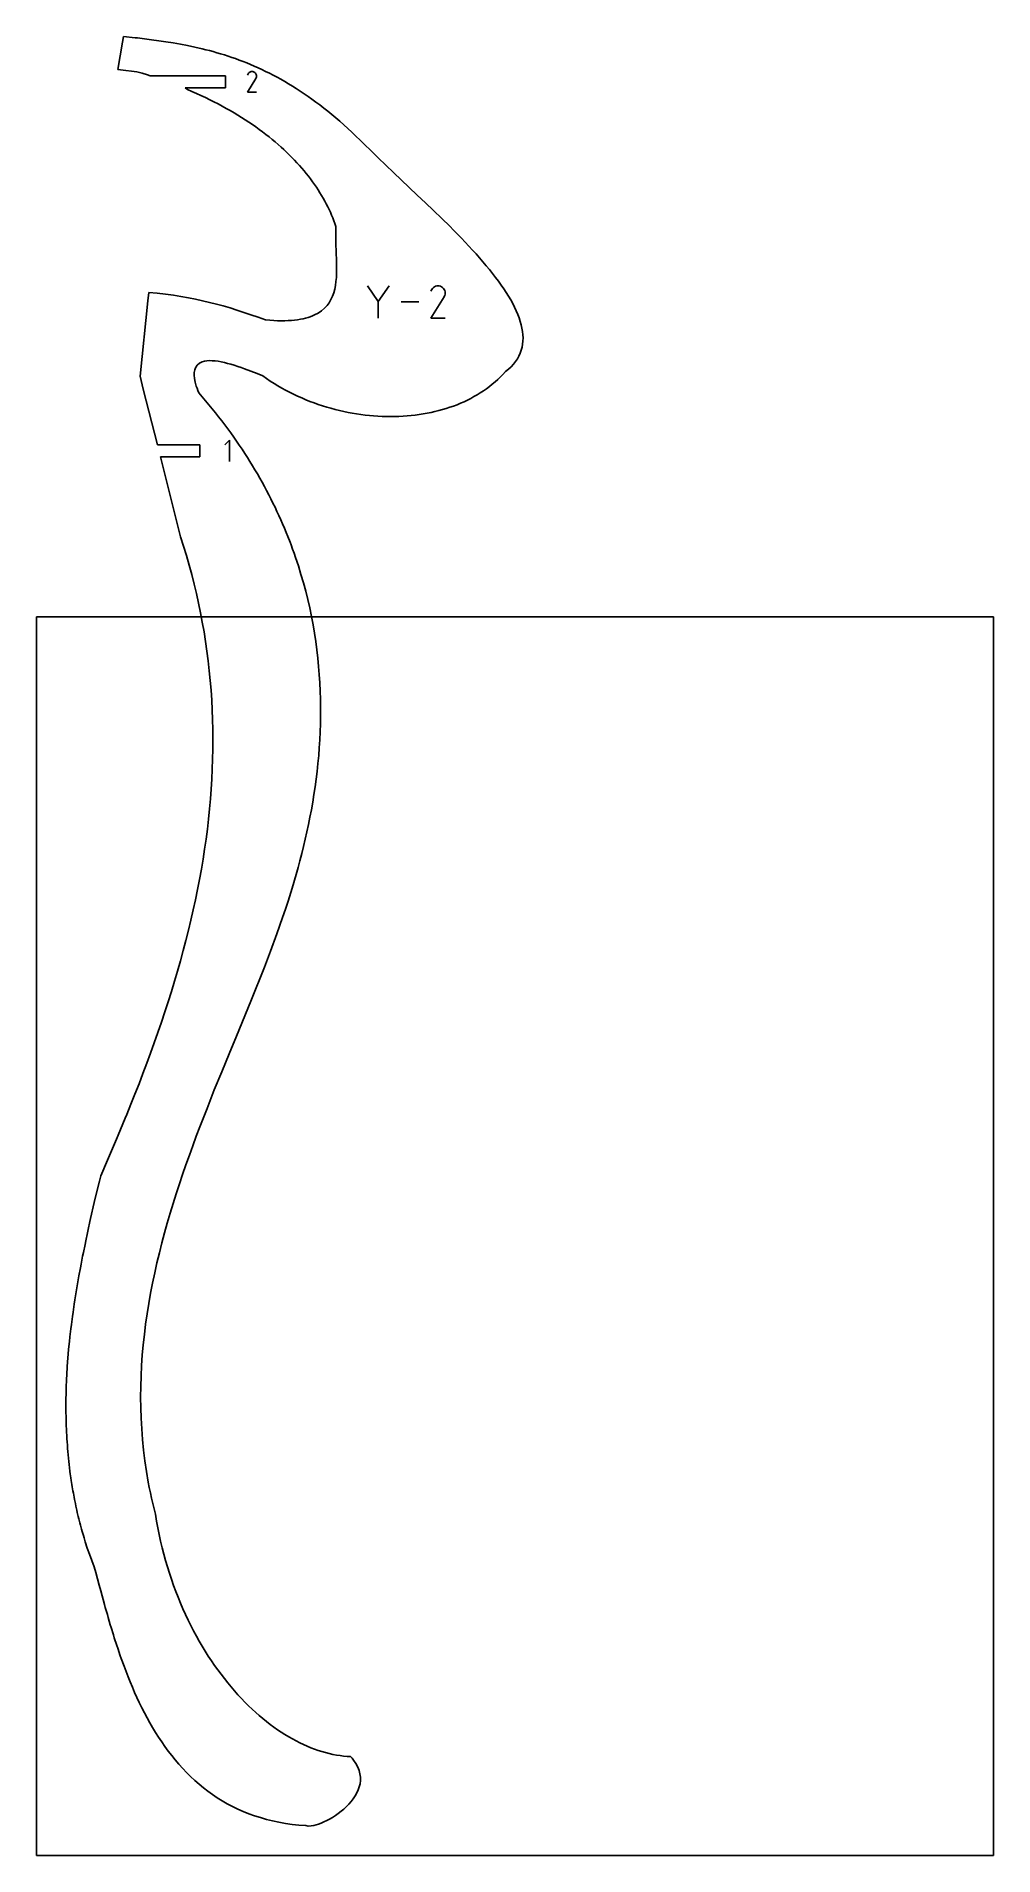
# Model space of a CAD drawing. Extents: x 0 to 216, y 0 to 410.
import ezdxf

# ---------------------------------------------------------------- set-up
doc = ezdxf.new("R2010")
doc.units = 0

msp = doc.modelspace()

# ---------------------------------------------------------------- linework, layer by layer
at = {"layer": 'annotation', "color": 1}
for p, q in [((47.969515, 402.10011), (47.840289, 401.972614)), ((48.11633, 402.201349), (47.969515, 402.10011)), ((48.276801, 402.27531), (48.11633, 402.201349)), ((48.446999, 402.320972), (48.276801, 402.27531)), ((48.622994, 402.337313), (48.446999, 402.320972)), ((48.800856, 402.323312), (48.622994, 402.337313)), ((48.976654, 402.277949), (48.800856, 402.323312)), ((49.146458, 402.200203), (48.976654, 402.277949)), ((49.29833, 402.09236), (49.146458, 402.200203)), ((49.146458, 402.200203), (49.146458, 402.200203)), ((49.425311, 401.962948), (49.29833, 402.09236)), ((47.593936, 397.683031), (49.504014, 400.758012)), ((47.73258, 401.819881), (47.596854, 401.559521)), ((47.840289, 401.972614), (47.73258, 401.819881)), ((49.526273, 401.815935), (49.425311, 401.962948)), ((49.504014, 400.758012), (49.506298, 400.760838)), ((49.504014, 400.758012), (49.504014, 400.758012)), ((49.506298, 400.760838), (49.508487, 400.763687)), ((49.508487, 400.763687), (49.510598, 400.766585)), ((49.510598, 400.766585), (49.512643, 400.769555)), ((49.512643, 400.769555), (49.514639, 400.77262)), ((49.514639, 400.77262), (49.516598, 400.775806)), ((49.516598, 400.775806), (49.518535, 400.779136)), ((49.518535, 400.779136), (49.520465, 400.782635)), ((49.520465, 400.782635), (49.522403, 400.786325)), ((49.522403, 400.786325), (49.60127, 400.955658)), ((49.522403, 400.786325), (49.522403, 400.786325)), ((49.600086, 401.655286), (49.526273, 401.815935)), ((49.645621, 401.484967), (49.600086, 401.655286)), ((49.60127, 400.955658), (49.647342, 401.131187)), ((49.66175, 401.308946), (49.645621, 401.484967)), ((49.647342, 401.131187), (49.66175, 401.308946)), ((49.661047, 397.683031), (47.593936, 397.683031)), ((77.117646, 350.503487), (74.694113, 354.008247)), ((79.540724, 354.008247), (77.117646, 350.503487)), ((89.179818, 353.200116), (88.967947, 352.793687)), ((89.347955, 353.438536), (89.179818, 353.200116)), ((89.549682, 353.637562), (89.347955, 353.438536)), ((89.778863, 353.795599), (89.549682, 353.637562)), ((90.029363, 353.911054), (89.778863, 353.795599)), ((90.295048, 353.982333), (90.029363, 353.911054)), ((90.569781, 354.007842), (90.295048, 353.982333)), ((90.847428, 353.985987), (90.569781, 354.007842)), ((91.121854, 353.915175), (90.847428, 353.985987)), ((91.386924, 353.793811), (91.121854, 353.915175)), ((91.624, 353.625464), (91.386924, 353.793811)), ((91.386924, 353.793811), (91.386924, 353.793811)), ((91.822222, 353.423448), (91.624, 353.625464)), ((91.979826, 353.193956), (91.822222, 353.423448)), ((92.09505, 352.943178), (91.979826, 353.193956)), ((92.166132, 352.677306), (92.09505, 352.943178)), ((77.117646, 350.785526), (77.117646, 346.742203)), ((86.23893, 350.375225), (82.266231, 350.375225)), ((88.963391, 346.742372), (91.945079, 351.542508)), ((91.945079, 351.542508), (91.948644, 351.546919)), ((91.945079, 351.542508), (91.945079, 351.542508)), ((91.948644, 351.546919), (91.952062, 351.551367)), ((91.952062, 351.551367), (91.955356, 351.55589)), ((91.955356, 351.55589), (91.95855, 351.560526)), ((91.95855, 351.560526), (91.961664, 351.565312)), ((91.961664, 351.565312), (91.964722, 351.570285)), ((91.964722, 351.570285), (91.967747, 351.575483)), ((91.967747, 351.575483), (91.97076, 351.580944)), ((91.97076, 351.580944), (91.973784, 351.586705)), ((91.973784, 351.586705), (92.096898, 351.851039)), ((91.973784, 351.586705), (91.973784, 351.586705)), ((92.096898, 351.851039), (92.168818, 352.125045)), ((92.191309, 352.402531), (92.166132, 352.677306)), ((92.168818, 352.125045), (92.191309, 352.402531)), ((92.190212, 346.742372), (88.963391, 346.742372)), ((43.547894, 319.198788), (42.480792, 318.131386)), ((43.547894, 314.398788), (43.547894, 319.198788))]:
    msp.add_line(p, q, dxfattribs=at)
at = {"layer": 'boundary', "color": 5}
for p, q in [((19.633, 410.270918), (19.408089, 408.979063)), ((22.287387, 409.971896), (19.633, 410.270918)), ((19.408089, 408.979063), (18.336005, 402.775546)), ((22.79707, 409.914455), (22.287387, 409.971896)), ((24.391417, 409.723842), (22.79707, 409.914455)), ((25.993465, 409.520504), (24.391417, 409.723842)), ((27.603068, 409.301405), (25.993465, 409.520504)), ((29.220015, 409.063247), (27.603068, 409.301405)), ((30.843948, 408.802962), (29.220015, 409.063247)), ((32.474721, 408.517402), (30.843948, 408.802962)), ((34.112234, 408.203101), (32.474721, 408.517402)), ((35.75635, 407.857222), (34.112234, 408.203101)), ((37.407031, 407.476535), (35.75635, 407.857222)), ((38.234812, 407.272097), (37.407031, 407.476535)), ((39.064241, 407.057719), (38.234812, 407.272097)), ((39.895212, 406.833055), (39.064241, 407.057719)), ((40.727911, 406.597678), (39.895212, 406.833055)), ((41.562148, 406.35144), (40.727911, 406.597678)), ((42.398083, 406.093494), (41.562148, 406.35144)), ((18.336005, 402.775546), (18.9966, 402.704176)), ((18.9966, 402.704176), (22.680223, 402.306321)), ((22.680223, 402.306321), (23.895883, 401.942586)), ((43.235684, 405.823796), (42.398083, 406.093494)), ((44.074955, 405.541836), (43.235684, 405.823796)), ((44.915906, 405.247232), (44.074955, 405.541836)), ((45.758586, 404.939547), (44.915906, 405.247232)), ((46.602982, 404.618629), (45.758586, 404.939547)), ((47.449097, 404.283772), (46.602982, 404.618629)), ((48.297119, 403.934782), (47.449097, 404.283772)), ((49.146925, 403.5712), (48.297119, 403.934782)), ((49.998605, 403.192617), (49.146925, 403.5712)), ((50.852172, 402.798862), (49.998605, 403.192617)), ((51.707769, 402.389291), (50.852172, 402.798862)), ((52.565308, 401.963688), (51.707769, 402.389291)), ((23.895883, 401.942586), (25.093788, 401.570129)), ((25.093788, 401.570129), (25.672568, 401.383247)), ((25.672568, 401.383247), (42.683128, 401.383248)), ((42.683129, 398.637247), (33.585439, 398.637248)), ((33.585439, 398.637248), (34.047672, 398.292093)), ((34.047672, 398.292093), (35.089567, 397.847234)), ((42.683128, 401.383248), (42.683129, 398.637247)), ((53.424957, 401.521474), (52.565308, 401.963688)), ((54.286734, 401.062634), (53.424957, 401.521474)), ((55.150684, 400.586499), (54.286734, 401.062634)), ((56.01686, 400.092851), (55.150684, 400.586499)), ((56.885307, 399.581087), (56.01686, 400.092851)), ((57.756226, 399.051101), (56.885307, 399.581087)), ((58.62957, 398.502419), (57.756226, 399.051101)), ((59.505451, 397.934649), (58.62957, 398.502419)), ((35.089567, 397.847234), (36.114553, 397.395213)), ((36.114553, 397.395213), (37.122664, 396.935936)), ((37.122664, 396.935936), (38.114013, 396.469623)), ((38.114013, 396.469623), (39.088695, 395.996515)), ((39.088695, 395.996515), (40.046757, 395.516659)), ((40.046757, 395.516659), (40.988275, 395.030389)), ((40.988275, 395.030389), (41.913296, 394.537619)), ((41.913296, 394.537619), (42.821918, 394.038548)), ((42.821918, 394.038548), (43.714289, 393.533399)), ((60.383962, 397.347548), (59.505451, 397.934649)), ((61.265218, 396.74068), (60.383962, 397.347548)), ((62.149216, 396.113514), (61.265218, 396.74068)), ((63.036181, 395.465924), (62.149216, 396.113514)), ((63.926167, 394.797433), (63.036181, 395.465924)), ((64.819233, 394.107816), (63.926167, 394.797433)), ((65.715567, 393.396472), (64.819233, 394.107816)), ((43.714289, 393.533399), (44.590254, 393.022311)), ((44.590254, 393.022311), (45.449962, 392.505337)), ((45.449962, 392.505337), (46.293598, 391.982882)), ((46.293598, 391.982882), (47.121061, 391.454717)), ((47.121061, 391.454717), (47.932496, 390.921156)), ((47.932496, 390.921156), (48.727963, 390.382498)), ((48.727963, 390.382498), (49.50749, 389.838465)), ((49.50749, 389.838465), (50.271132, 389.289782)), ((66.615151, 392.6634), (65.715567, 393.396472)), ((67.518221, 391.907849), (66.615151, 392.6634)), ((68.424806, 391.129793), (67.518221, 391.907849)), ((69.334894, 390.328919), (68.424806, 391.129793)), ((70.245681, 389.503659), (69.334894, 390.328919)), ((50.271132, 389.289782), (51.018992, 388.736198)), ((51.018992, 388.736198), (51.75103, 388.177892)), ((51.75103, 388.177892), (52.46728, 387.615219)), ((52.46728, 387.615219), (53.167852, 387.047998)), ((53.167852, 387.047998), (53.852834, 386.476651)), ((53.852834, 386.476651), (54.522232, 385.901148)), ((54.522232, 385.901148), (55.1761, 385.321798)), ((71.160361, 388.654959), (70.245681, 389.503659)), ((72.079155, 387.78208), (71.160361, 388.654959)), ((73.00224, 386.885074), (72.079155, 387.78208)), ((73.932423, 385.960935), (73.00224, 386.885074)), ((75.472448, 384.432191), (73.932423, 385.960935)), ((55.1761, 385.321798), (55.814408, 384.738762)), ((55.814408, 384.738762), (56.437324, 384.151734)), ((56.437324, 384.151734), (57.044754, 383.561532)), ((57.044754, 383.561532), (57.636899, 382.967718)), ((57.636899, 382.967718), (58.213628, 382.370842)), ((58.213628, 382.370842), (58.775153, 381.770671)), ((58.775153, 381.770671), (59.32136, 381.167711)), ((77.09906, 382.849789), (75.472448, 384.432191)), ((80.517399, 379.588773), (77.09906, 382.849789)), ((59.32136, 381.167711), (59.852357, 380.561851)), ((59.852357, 380.561851), (60.368219, 379.953356)), ((60.368219, 379.953356), (60.86893, 379.342346)), ((60.86893, 379.342346), (61.35449, 378.728852)), ((61.35449, 378.728852), (61.824976, 378.113249)), ((61.824976, 378.113249), (62.280491, 377.495323)), ((62.280491, 377.495323), (62.720925, 376.875627)), ((84.088597, 376.221482), (80.517399, 379.588773)), ((62.720925, 376.875627), (63.146496, 376.253968)), ((63.146496, 376.253968), (63.556992, 375.630638)), ((63.556992, 375.630638), (63.952676, 375.005553)), ((63.952676, 375.005553), (64.333459, 374.379197)), ((64.333459, 374.379197), (64.699457, 373.751402)), ((64.699457, 373.751402), (65.050482, 373.122826)), ((85.919326, 374.493888), (84.088597, 376.221482)), ((87.76001, 372.746857), (85.919326, 374.493888)), ((65.050482, 373.122826), (65.386815, 372.492932)), ((65.386815, 372.492932), (65.708428, 371.861937)), ((65.708428, 371.861937), (66.015256, 371.230602)), ((66.015256, 371.230602), (66.307392, 370.598372)), ((66.307392, 370.598372), (66.584843, 369.965633)), ((66.584843, 369.965633), (66.847554, 369.332712)), ((66.847554, 369.332712), (67.095731, 368.699439)), ((89.599369, 370.984357), (87.76001, 372.746857)), ((91.426045, 369.210144), (89.599369, 370.984357)), ((67.095731, 368.699439), (67.329222, 368.066228)), ((67.329222, 368.066228), (67.548158, 367.432738)), ((67.512813, 366.491048), (67.503391, 365.534497)), ((67.503391, 365.534497), (67.514583, 364.566196)), ((67.548158, 367.432738), (67.512813, 366.491048)), ((93.216361, 367.440284), (91.426045, 369.210144)), ((94.105036, 366.54766), (93.216361, 367.440284)), ((94.98345, 365.654365), (94.105036, 366.54766)), ((95.850251, 364.760931), (94.98345, 365.654365)), ((67.514583, 364.566196), (67.541157, 363.589902)), ((67.541157, 363.589902), (67.61884, 361.62577)), ((67.61884, 361.62577), (67.69317, 359.669243)), ((96.703881, 363.867829), (95.850251, 364.760931)), ((97.542967, 362.975617), (96.703881, 363.867829)), ((98.366079, 362.08451), (97.542967, 362.975617)), ((99.171888, 361.195115), (98.366079, 362.08451)), ((99.959034, 360.307786), (99.171888, 361.195115)), ((67.69317, 359.669243), (67.715295, 358.701874)), ((67.720103, 357.746375), (67.701777, 356.805931)), ((67.715295, 358.701874), (67.720103, 357.746375)), ((100.725911, 359.423165), (99.959034, 360.307786)), ((101.471267, 358.541733), (100.725911, 359.423165)), ((102.193664, 357.663726), (101.471267, 358.541733)), ((102.8918, 356.78982), (102.193664, 357.663726)), ((67.284381, 353.260791), (67.065175, 352.444824)), ((67.451908, 354.107937), (67.284381, 353.260791)), ((67.573417, 354.983484), (67.451908, 354.107937)), ((67.654808, 355.883983), (67.573417, 354.983484)), ((67.701777, 356.805931), (67.654808, 355.883983)), ((103.564258, 355.920246), (102.8918, 356.78982)), ((104.209619, 355.055629), (103.564258, 355.920246)), ((104.826597, 354.196308), (104.209619, 355.055629)), ((105.413835, 353.342694), (104.826597, 354.196308)), ((105.969947, 352.49537), (105.413835, 353.342694)), ((25.150578, 350.661374), (23.389028, 333.623136)), ((25.345697, 352.521214), (25.150578, 350.661374)), ((27.268032, 352.329117), (25.345697, 352.521214)), ((29.113339, 352.113154), (27.268032, 352.329117)), ((30.890194, 351.873263), (29.113339, 352.113154)), ((32.607278, 351.608551), (30.890194, 351.873263)), ((34.273159, 351.318826), (32.607278, 351.608551)), ((35.896484, 351.00327), (34.273159, 351.318826)), ((37.485849, 350.661529), (35.896484, 351.00327)), ((39.049873, 350.293093), (37.485849, 350.661529)), ((40.597034, 349.89738), (39.049873, 350.293093)), ((42.136001, 349.474022), (40.597034, 349.89738)), ((43.675427, 349.022527), (42.136001, 349.474022)), ((45.223798, 348.541876), (43.675427, 349.022527)), ((64.98633, 348.950889), (64.332462, 348.391998)), ((65.552931, 349.560799), (64.98633, 348.950889)), ((66.038097, 350.21854), (65.552931, 349.560799)), ((66.447948, 350.92041), (66.038097, 350.21854)), ((66.788267, 351.663692), (66.447948, 350.92041)), ((67.065175, 352.444824), (66.788267, 351.663692)), ((106.493666, 351.654937), (105.969947, 352.49537)), ((106.983658, 350.821435), (106.493666, 351.654937)), ((107.438448, 349.995505), (106.983658, 350.821435)), ((107.856894, 349.17784), (107.438448, 349.995505)), ((108.237601, 348.368496), (107.856894, 349.17784)), ((46.789776, 348.032299), (45.223798, 348.541876)), ((48.381817, 347.492919), (46.789776, 348.032299)), ((50.00855, 346.923354), (48.381817, 347.492919)), ((51.678497, 346.323183), (50.00855, 346.923354)), ((52.623708, 346.247052), (51.678497, 346.323183)), ((53.531834, 346.192368), (52.623708, 346.247052)), ((54.403573, 346.158656), (53.531834, 346.192368)), ((55.239495, 346.145627), (54.403573, 346.158656)), ((56.040262, 346.152599), (55.239495, 346.145627)), ((56.806731, 346.179374), (56.040262, 346.152599)), ((57.539551, 346.225342), (56.806731, 346.179374)), ((58.239391, 346.29028), (57.539551, 346.225342)), ((58.906948, 346.37365), (58.239391, 346.29028)), ((59.542975, 346.475028), (58.906948, 346.37365)), ((60.148245, 346.594235), (59.542975, 346.475028)), ((60.723497, 346.730424), (60.148245, 346.594235)), ((61.269371, 346.883704), (60.723497, 346.730424)), ((61.786684, 347.053146), (61.269371, 346.883704)), ((62.271872, 347.237129), (61.786684, 347.053146)), ((62.738637, 347.439788), (62.271872, 347.237129)), ((63.585187, 347.887119), (62.738637, 347.439788)), ((64.332462, 348.391998), (63.585187, 347.887119)), ((108.577224, 347.573147), (108.237601, 348.368496)), ((108.878743, 346.782174), (108.577224, 347.573147)), ((109.13853, 346.001011), (108.878743, 346.782174)), ((109.355146, 345.230091), (109.13853, 346.001011)), ((109.527457, 344.470102), (109.355146, 345.230091)), ((109.653874, 343.721277), (109.527457, 344.470102)), ((109.550582, 340.161047), (109.674069, 340.847101)), ((109.733176, 342.98405), (109.653874, 343.721277)), ((109.674069, 340.847101), (109.744682, 341.546557)), ((109.763952, 342.258991), (109.733176, 342.98405)), ((109.744682, 341.546557), (109.763952, 342.258991)), ((36.256708, 336.132861), (36.776197, 336.580045)), ((36.776197, 336.580045), (37.421661, 336.88984)), ((37.421661, 336.88984), (37.914782, 337.02598)), ((37.914782, 337.02598), (38.45326, 337.109812)), ((38.45326, 337.109812), (39.032712, 337.145044)), ((39.032712, 337.145044), (39.64916, 337.135004)), ((39.64916, 337.135004), (40.298293, 337.083364)), ((40.298293, 337.083364), (40.975985, 336.993583)), ((40.975985, 336.993583), (41.678173, 336.869021)), ((41.678173, 336.869021), (42.400463, 336.71373)), ((42.400463, 336.71373), (43.138822, 336.530572)), ((43.138822, 336.530572), (43.889062, 336.323526)), ((107.614136, 336.351535), (108.087164, 336.947646)), ((108.087164, 336.947646), (108.497916, 337.559943)), ((108.497916, 337.559943), (108.847985, 338.187812)), ((108.847985, 338.187812), (109.139056, 338.830973)), ((109.139056, 338.830973), (109.372793, 339.48877)), ((109.372793, 339.48877), (109.550582, 340.161047)), ((23.389028, 333.623136), (24.117297, 330.725167)), ((35.602164, 333.849698), (35.617244, 334.489274)), ((35.670204, 333.128193), (35.602164, 333.849698)), ((35.617244, 334.489274), (35.710624, 335.050449)), ((35.826264, 332.321489), (35.670204, 333.128193)), ((35.710624, 335.050449), (35.877778, 335.536624)), ((36.075283, 331.42597), (35.826264, 332.321489)), ((35.877778, 335.536624), (36.256708, 336.132861)), ((43.889062, 336.323526), (44.646824, 336.096064)), ((44.646824, 336.096064), (45.408012, 335.851462)), ((45.408012, 335.851462), (46.168319, 335.593284)), ((46.168319, 335.593284), (46.923372, 335.325301)), ((46.923372, 335.325301), (48.400947, 334.773306)), ((48.400947, 334.773306), (49.806089, 334.223561)), ((49.806089, 334.223561), (51.103871, 333.703811)), ((51.103871, 333.703811), (51.924791, 333.118762)), ((51.924791, 333.118762), (52.759094, 332.553318)), ((52.759094, 332.553318), (53.605995, 332.007349)), ((102.812049, 331.816354), (103.443075, 332.347489)), ((103.443075, 332.347489), (104.05783, 332.897008)), ((104.05783, 332.897008), (104.655954, 333.465697)), ((104.655954, 333.465697), (105.237223, 334.053027)), ((105.237223, 334.053027), (105.801424, 334.659215)), ((105.801424, 334.659215), (106.474261, 335.208921)), ((106.474261, 335.208921), (107.07708, 335.77183)), ((107.07708, 335.77183), (107.614136, 336.351535)), ((24.117297, 330.725167), (27.280858, 318.171788)), ((36.236332, 330.943848), (36.075283, 331.42597)), ((36.422497, 330.438251), (36.236332, 330.943848)), ((36.634638, 329.908902), (36.422497, 330.438251)), ((37.411699, 329.011917), (36.634638, 329.908902)), ((38.17614, 328.112773), (37.411699, 329.011917)), ((53.605995, 332.007349), (54.465097, 331.480798)), ((54.465097, 331.480798), (55.335598, 330.97374)), ((55.335598, 330.97374), (56.217051, 330.485993)), ((56.217051, 330.485993), (57.108723, 330.017744)), ((57.108723, 330.017744), (58.009834, 329.568949)), ((58.009834, 329.568949), (58.920034, 329.139279)), ((58.920034, 329.139279), (59.838617, 328.729121)), ((59.838617, 328.729121), (60.764862, 328.338224)), ((60.764862, 328.338224), (61.698126, 327.966526)), ((96.447976, 327.880154), (97.21214, 328.242891)), ((97.21214, 328.242891), (97.962878, 328.624109)), ((97.962878, 328.624109), (98.699711, 329.024056)), ((98.699711, 329.024056), (99.422363, 329.442782)), ((99.422363, 329.442782), (100.130611, 329.879985)), ((100.130611, 329.879985), (100.823946, 330.336016)), ((100.823946, 330.336016), (101.502131, 330.810836)), ((101.502131, 330.810836), (102.16497, 331.30423)), ((102.16497, 331.30423), (102.812049, 331.816354)), ((38.928055, 327.211145), (38.17614, 328.112773)), ((39.667485, 326.307159), (38.928055, 327.211145)), ((40.394335, 325.401069), (39.667485, 326.307159)), ((41.108925, 324.492826), (40.394335, 325.401069)), ((41.81117, 323.582424), (41.108925, 324.492826)), ((61.698126, 327.966526), (62.637884, 327.61404)), ((62.637884, 327.61404), (63.583452, 327.280947)), ((63.583452, 327.280947), (64.534158, 326.966982)), ((64.534158, 326.966982), (65.489472, 326.672133)), ((65.489472, 326.672133), (66.445346, 326.396483)), ((66.445346, 326.396483), (67.402646, 326.140111)), ((67.402646, 326.140111), (68.362665, 325.902835)), ((68.362665, 325.902835), (69.32496, 325.684489)), ((69.32496, 325.684489), (70.288822, 325.485133)), ((70.288822, 325.485133), (71.253748, 325.304782)), ((71.253748, 325.304782), (72.219086, 325.143319)), ((72.219086, 325.143319), (73.184219, 325.000906)), ((73.184219, 325.000906), (74.148661, 324.877274)), ((74.148661, 324.877274), (75.111628, 324.772576)), ((75.111628, 324.772576), (76.072756, 324.686653)), ((76.072756, 324.686653), (77.031442, 324.619726)), ((77.031442, 324.619726), (77.987028, 324.571535)), ((77.987028, 324.571535), (78.93905, 324.542196)), ((78.93905, 324.542196), (79.886928, 324.531524)), ((79.886928, 324.531524), (80.830111, 324.539626)), ((80.830111, 324.539626), (81.768032, 324.566554)), ((81.768032, 324.566554), (82.700351, 324.612141)), ((82.700351, 324.612141), (83.626288, 324.676481)), ((83.626288, 324.676481), (84.545591, 324.759605)), ((84.545591, 324.759605), (85.457597, 324.861197)), ((85.457597, 324.861197), (86.361882, 324.981563)), ((86.361882, 324.981563), (87.257984, 325.120675)), ((87.257984, 325.120675), (88.145494, 325.278313)), ((88.145494, 325.278313), (89.023806, 325.454771)), ((89.023806, 325.454771), (89.892569, 325.649704)), ((89.892569, 325.649704), (90.751358, 325.863284)), ((90.751358, 325.863284), (91.599697, 326.095554)), ((91.599697, 326.095554), (92.437209, 326.346485)), ((92.437209, 326.346485), (93.263373, 326.615831)), ((93.263373, 326.615831), (94.078005, 326.904053)), ((94.078005, 326.904053), (94.880506, 327.210884)), ((94.880506, 327.210884), (95.670652, 327.536303)), ((95.670652, 327.536303), (96.447976, 327.880154)), ((42.501116, 322.669899), (41.81117, 323.582424)), ((43.178918, 321.755403), (42.501116, 322.669899)), ((43.844509, 320.839196), (43.178918, 321.755403)), ((44.498019, 319.920929), (43.844509, 320.839196)), ((27.280858, 318.171788), (36.887795, 318.171788)), ((36.887795, 318.171788), (36.887795, 315.425788)), ((45.139477, 319.001084), (44.498019, 319.920929)), ((45.769013, 318.079278), (45.139477, 319.001084)), ((46.386726, 317.155955), (45.769013, 318.079278)), ((46.992542, 316.230809), (46.386726, 317.155955)), ((47.586555, 315.304157), (46.992542, 316.230809)), ((36.887795, 315.425788), (28.020975, 315.425788)), ((28.020975, 315.425788), (32.508027, 297.429773)), ((48.168891, 314.376287), (47.586555, 315.304157)), ((48.739548, 313.446761), (48.168891, 314.376287)), ((49.298735, 312.515855), (48.739548, 313.446761)), ((49.846304, 311.583608), (49.298735, 312.515855)), ((50.382396, 310.649989), (49.846304, 311.583608)), ((50.907215, 309.715268), (50.382396, 310.649989)), ((51.420585, 308.77961), (50.907215, 309.715268)), ((51.92275, 307.842562), (51.420585, 308.77961)), ((52.413723, 306.904569), (51.92275, 307.842562)), ((52.893594, 305.965643), (52.413723, 306.904569)), ((53.362442, 305.025649), (52.893594, 305.965643)), ((53.820195, 304.084906), (53.362442, 305.025649)), ((54.267124, 303.143119), (53.820195, 304.084906)), ((54.7031, 302.20092), (54.267124, 303.143119)), ((55.128292, 301.257896), (54.7031, 302.20092)), ((55.54284, 300.314049), (55.128292, 301.257896)), ((55.946666, 299.369742), (55.54284, 300.314049)), ((32.508027, 297.429773), (33.18856, 295.309711)), ((56.339887, 298.4249), (55.946666, 299.369742)), ((56.722544, 297.479648), (56.339887, 298.4249)), ((57.227888, 296.185719), (56.722544, 297.479648)), ((57.454693, 295.587094), (57.227888, 296.185719)), ((57.803162, 294.639773), (57.454693, 295.587094)), ((33.18856, 295.309711), (33.835435, 293.183276)), ((33.835435, 293.183276), (34.448941, 291.050718)), ((58.141411, 293.692275), (57.803162, 294.639773)), ((58.470359, 292.741777), (58.141411, 293.692275)), ((59.096744, 290.844497), (58.470359, 292.741777)), ((34.448941, 291.050718), (35.028759, 288.912013)), ((35.028759, 288.912013), (35.575186, 286.767436)), ((59.683171, 288.947095), (59.096744, 290.844497)), ((60.230276, 287.050127), (59.683171, 288.947095)), ((35.575186, 286.767436), (36.088214, 284.617068)), ((36.088214, 284.617068), (36.567846, 282.460963)), ((60.738584, 285.153964), (60.230276, 287.050127)), ((61.208702, 283.258903), (60.738584, 285.153964)), ((61.641245, 281.365488), (61.208702, 283.258903)), ((36.567846, 282.460963), (37.014072, 280.299271)), ((37.014072, 280.299271), (37.427076, 278.132025)), ((62.036582, 279.474215), (61.641245, 281.365488)), ((62.395479, 277.58534), (62.036582, 279.474215)), ((37.427076, 278.132025), (37.806874, 275.959468)), ((37.806874, 275.959468), (38.153499, 273.781759)), ((62.718488, 275.699531), (62.395479, 277.58534)), ((63.006185, 273.817005), (62.718488, 275.699531)), ((38.153499, 273.781759), (38.466971, 271.598694)), ((38.466971, 271.598694), (38.747473, 269.410663)), ((63.259108, 271.938323), (63.006185, 273.817005)), ((63.477945, 270.063741), (63.259108, 271.938323)), ((38.747473, 269.410663), (38.995021, 267.217543)), ((38.995021, 267.217543), (39.209703, 265.019582)), ((63.663271, 268.193877), (63.477945, 270.063741)), ((63.815579, 266.329211), (63.663271, 268.193877)), ((39.209703, 265.019582), (39.391453, 262.816838)), ((39.391453, 262.816838), (39.540653, 260.609152)), ((63.9357, 264.470118), (63.815579, 266.329211)), ((64.02405, 262.617059), (63.9357, 264.470118)), ((64.08148, 260.770421), (64.02405, 262.617059)), ((39.540653, 260.609152), (39.657182, 258.396874)), ((64.108558, 258.930823), (64.08148, 260.770421)), ((64.105986, 257.098624), (64.108558, 258.930823)), ((39.657182, 258.396874), (39.741138, 256.180126)), ((39.741138, 256.180126), (39.792831, 253.95863)), ((64.014665, 253.458257), (64.074482, 255.274305)), ((64.074482, 255.274305), (64.105986, 257.098624)), ((39.792831, 253.95863), (39.812182, 251.7329)), ((39.812182, 251.7329), (39.799433, 249.502643)), ((63.813113, 249.853437), (63.927295, 251.651213)), ((63.927295, 251.651213), (64.014665, 253.458257)), ((39.754559, 247.268183), (39.678027, 245.029404)), ((39.799433, 249.502643), (39.754559, 247.268183)), ((63.317524, 244.521486), (63.507475, 246.288131)), ((63.507475, 246.288131), (63.672924, 248.065514)), ((63.672924, 248.065514), (63.813113, 249.853437)), ((39.569706, 242.786501), (39.430008, 240.539449)), ((39.678027, 245.029404), (39.569706, 242.786501)), ((62.867525, 241.022967), (63.103957, 242.766153)), ((63.103957, 242.766153), (63.317524, 244.521486)), ((39.258889, 238.288534), (39.056809, 236.0335)), ((39.430008, 240.539449), (39.258889, 238.288534)), ((62.329869, 237.574641), (62.609195, 239.292335)), ((62.609195, 239.292335), (62.867525, 241.022967)), ((39.056809, 236.0335), (38.823867, 233.774644)), ((61.374461, 232.506045), (61.711555, 234.181034)), ((61.711555, 234.181034), (62.030336, 235.87074)), ((62.030336, 235.87074), (62.329869, 237.574641)), ((38.560253, 231.512217), (38.266264, 229.245758)), ((38.823867, 233.774644), (38.560253, 231.512217)), ((60.64957, 229.203237), (61.020199, 230.846618)), ((61.020199, 230.846618), (61.374461, 232.506045)), ((37.942332, 226.975836), (37.588536, 224.702357)), ((38.266264, 229.245758), (37.942332, 226.975836)), ((59.450576, 224.375922), (59.863684, 225.967291)), ((59.863684, 225.967291), (60.263798, 227.576547)), ((60.263798, 227.576547), (60.64957, 229.203237)), ((37.205383, 222.425416), (36.793006, 220.145201)), ((37.588536, 224.702357), (37.205383, 222.425416)), ((58.581974, 221.225968), (59.025377, 222.803255)), ((59.025377, 222.803255), (59.450576, 224.375922)), ((36.351867, 217.861648), (35.882393, 215.575)), ((36.793006, 220.145201), (36.351867, 217.861648)), ((56.75764, 215.240843), (57.682457, 218.184166)), ((57.682457, 218.184166), (58.581974, 221.225968)), ((35.882393, 215.575), (35.384935, 213.285372)), ((55.534734, 211.570743), (56.159416, 213.418134)), ((56.159416, 213.418134), (56.75764, 215.240843)), ((34.859927, 210.992842), (34.307771, 208.697471)), ((35.384935, 213.285372), (34.859927, 210.992842)), ((54.239404, 207.885446), (55.534734, 211.570743)), ((33.728976, 206.399519), (33.124042, 204.099129)), ((34.307771, 208.697471), (33.728976, 206.399519)), ((52.807242, 203.991145), (54.239404, 207.885446)), ((32.493513, 201.796402), (31.837839, 199.491477)), ((33.124042, 204.099129), (32.493513, 201.796402)), ((51.417322, 200.381942), (52.807242, 203.991145)), ((31.157661, 197.184606), (30.453561, 194.875894)), ((31.837839, 199.491477), (31.157661, 197.184606)), ((48.33991, 192.690306), (51.417322, 200.381942)), ((30.453561, 194.875894), (29.726115, 192.56563)), ((28.975963, 190.254045), (28.20386, 187.941273)), ((29.726115, 192.56563), (28.975963, 190.254045)), ((45.10444, 184.820524), (48.33991, 192.690306)), ((27.410413, 185.627628), (26.596318, 183.3133)), ((28.20386, 187.941273), (27.410413, 185.627628)), ((43.451987, 180.816733), (45.10444, 184.820524)), ((25.762387, 180.998561), (24.909298, 178.683816)), ((26.596318, 183.3133), (25.762387, 180.998561)), ((41.790333, 176.766144), (43.451987, 180.816733)), ((24.909298, 178.683816), (24.037799, 176.369233)), ((40.130313, 172.668327), (41.790333, 176.766144)), ((23.148766, 174.055206), (22.243089, 171.742018)), ((24.037799, 176.369233), (23.148766, 174.055206)), ((38.483194, 168.52303), (40.130313, 172.668327)), ((21.321539, 169.43013), (20.384916, 167.119714)), ((22.243089, 171.742018), (21.321539, 169.43013)), ((36.860442, 164.329884), (38.483194, 168.52303)), ((20.032728, 166.275388), (18.47022, 162.505233)), ((20.384916, 167.119714), (20.032728, 166.275388)), ((36.061969, 162.215461), (36.860442, 164.329884)), ((18.064796, 161.559671), (16.50622, 157.902065)), ((18.47022, 162.505233), (18.064796, 161.559671)), ((34.497765, 157.950845), (35.273853, 160.089128)), ((35.273853, 160.089128), (36.061969, 162.215461)), ((16.041895, 156.844563), (14.50057, 153.313738)), ((16.50622, 157.902065), (16.041895, 156.844563)), ((33.735402, 155.800809), (34.497765, 157.950845)), ((14.215246, 152.124645), (13.371111, 148.588201)), ((14.50057, 153.313738), (14.215246, 152.124645)), ((32.25719, 151.465346), (32.987935, 153.638928)), ((32.987935, 153.638928), (33.735402, 155.800809)), ((13.371111, 148.588201), (13.063948, 147.265471)), ((30.851736, 147.083383), (31.544598, 149.280145)), ((31.544598, 149.280145), (32.25719, 151.465346)), ((12.237398, 143.688825), (12.078377, 142.977192)), ((13.063948, 147.265471), (12.237398, 143.688825)), ((29.531342, 142.655712), (30.180037, 144.875246)), ((30.180037, 144.875246), (30.851736, 147.083383)), ((11.516671, 140.429994), (11.129016, 138.626991)), ((11.678113, 141.177525), (11.516671, 140.429994)), ((12.078377, 142.977192), (11.678113, 141.177525)), ((28.308754, 138.183336), (28.907063, 140.425005)), ((28.907063, 140.425005), (29.531342, 142.655712)), ((10.593925, 136.038777), (10.431684, 135.217978)), ((10.966437, 137.842975), (10.593925, 136.038777)), ((11.129016, 138.626991), (10.966437, 137.842975)), ((27.196416, 133.667521), (27.738064, 135.930735)), ((27.738064, 135.930735), (28.308754, 138.183336)), ((9.916305, 132.556801), (9.580995, 130.755817)), ((10.076617, 133.414522), (9.916305, 132.556801)), ((10.431684, 135.217978), (10.076617, 133.414522)), ((26.207089, 129.10991), (26.685577, 131.393823)), ((26.685577, 131.393823), (27.196416, 133.667521)), ((9.110884, 128.064438), (8.959919, 127.133923)), ((9.424397, 129.861415), (9.110884, 128.064438)), ((9.580995, 130.755817), (9.424397, 129.861415)), ((25.762355, 126.815995), (26.207089, 129.10991)), ((8.526997, 124.376422), (8.262984, 122.590804)), ((8.670205, 125.342164), (8.526997, 124.376422)), ((8.959919, 127.133923), (8.670205, 125.342164)), ((24.980593, 122.199119), (25.352999, 124.512288)), ((25.352999, 124.512288), (25.762355, 126.815995)), ((7.892992, 119.812315), (7.77182, 118.780593)), ((8.129646, 121.591173), (7.892992, 119.812315)), ((8.262984, 122.590804), (8.129646, 121.591173)), ((24.352735, 117.5457), (24.646678, 119.876829)), ((24.646678, 119.876829), (24.980593, 122.199119)), ((7.457602, 115.947095), (7.28066, 114.182148)), ((7.564189, 117.008728), (7.457602, 115.947095)), ((7.77182, 118.780593), (7.564189, 117.008728)), ((23.890811, 112.858223), (24.100303, 115.206021)), ((24.100303, 115.206021), (24.352735, 117.5457)), ((7.046095, 111.334838), (6.975612, 110.222071)), ((7.190912, 113.093377), (7.046095, 111.334838)), ((7.28066, 114.182148), (7.190912, 113.093377)), ((23.725802, 110.502781), (23.890811, 112.858223)), ((6.815535, 107.335861), (6.73972, 105.586998)), ((6.864503, 108.468996), (6.815535, 107.335861)), ((6.975612, 110.222071), (6.864503, 108.468996)), ((23.535137, 105.770242), (23.606787, 108.13989)), ((23.606787, 108.13989), (23.725802, 110.502781)), ((6.675567, 102.691408), (6.672451, 102.112307)), ((6.714401, 104.43767), (6.675567, 102.691408)), ((6.73972, 105.586998), (6.714401, 104.43767)), ((23.512186, 103.394184), (23.535137, 105.770242)), ((23.539406, 101.012201), (23.512186, 103.394184)), ((6.672451, 102.112307), (6.6675, 101.239324)), ((6.6675, 101.239324), (6.670995, 100.657746)), ((6.670995, 100.657746), (6.67592, 99.784804)), ((6.67592, 99.784804), (6.686328, 99.201404)), ((6.686328, 99.201404), (6.701568, 98.328195)), ((23.618051, 98.624935), (23.539406, 101.012201)), ((23.749592, 96.232839), (23.618051, 98.624935)), ((6.701568, 98.328195), (6.718976, 97.743601)), ((6.718976, 97.743601), (6.744629, 96.869891)), ((6.744629, 96.869891), (6.769264, 96.284779)), ((6.769264, 96.284779), (6.805659, 95.410273)), ((6.805659, 95.410273), (6.837686, 94.82527)), ((6.837686, 94.82527), (6.885165, 93.949601)), ((23.93539, 93.836575), (23.749592, 96.232839)), ((6.885165, 93.949601), (6.924774, 93.365394)), ((6.924774, 93.365394), (6.983736, 92.488289)), ((6.983736, 92.488289), (7.030955, 91.905594)), ((7.030955, 91.905594), (7.101585, 91.026728)), ((7.101585, 91.026728), (7.15649, 90.446246)), ((7.15649, 90.446246), (7.239204, 89.565403)), ((24.17649, 91.436862), (23.93539, 93.836575)), ((24.47418, 89.034242), (24.17649, 91.436862)), ((7.239204, 89.565403), (7.301843, 88.987767)), ((7.301843, 88.987767), (7.397013, 88.104471)), ((7.397013, 88.104471), (7.467504, 87.53043)), ((7.467504, 87.53043), (7.575587, 86.644565)), ((7.575587, 86.644565), (7.653903, 86.074856)), ((24.829784, 86.629408), (24.47418, 89.034242)), ((25.244278, 84.223196), (24.829784, 86.629408)), ((7.653903, 86.074856), (7.775332, 85.186093)), ((7.775332, 85.186093), (7.861405, 84.621335)), ((7.861405, 84.621335), (7.996592, 83.729353)), ((7.996592, 83.729353), (8.09044, 83.170227)), ((8.09044, 83.170227), (8.239888, 82.274831)), ((8.239888, 82.274831), (8.341378, 81.722042)), ((25.474056, 83.019841), (25.244278, 84.223196)), ((25.718937, 81.816391), (25.474056, 83.019841)), ((8.341378, 81.722042), (8.505549, 80.822964)), ((8.505549, 80.822964), (8.61454, 80.277117)), ((8.61454, 80.277117), (8.793919, 79.374202)), ((8.793919, 79.374202), (8.910426, 78.835946)), ((8.910426, 78.835946), (9.10578, 77.92905)), ((25.979041, 80.613012), (25.718937, 81.816391)), ((26.254696, 79.409758), (25.979041, 80.613012)), ((26.545744, 78.206819), (26.254696, 79.409758)), ((26.852635, 77.004226), (26.545744, 78.206819)), ((9.10578, 77.92905), (9.229493, 77.398963)), ((9.229493, 77.398963), (9.441103, 76.487893)), ((9.441103, 76.487893), (9.571884, 75.966574)), ((9.571884, 75.966574), (9.800417, 75.05128)), ((9.800417, 75.05128), (9.938074, 74.539266)), ((9.938074, 74.539266), (10.184211, 73.619691)), ((27.104533, 75.45917), (26.852635, 77.004226)), ((27.382205, 73.92977), (27.104533, 75.45917)), ((27.685034, 72.416505), (27.382205, 73.92977)), ((10.184211, 73.619691), (10.328474, 73.11745)), ((10.328474, 73.11745), (10.592711, 72.193524)), ((10.592711, 72.193524), (10.743411, 71.701599)), ((10.743411, 71.701599), (11.026567, 70.773412)), ((11.026567, 70.773412), (11.485915, 69.3598)), ((28.012292, 70.919696), (27.685034, 72.416505)), ((28.363379, 69.439776), (28.012292, 70.919696)), ((11.485915, 69.3598), (11.97104, 67.95321)), ((11.97104, 67.95321), (12.482528, 66.554221)), ((12.482528, 66.554221), (13.020615, 65.163301)), ((28.737781, 67.977177), (28.363379, 69.439776)), ((29.134915, 66.532164), (28.737781, 67.977177)), ((29.554227, 65.105239), (29.134915, 66.532164)), ((13.020615, 65.163301), (13.375283, 63.876249)), ((13.375283, 63.876249), (14.162577, 61.005475)), ((29.994877, 63.696708), (29.554227, 65.105239)), ((30.456475, 62.306985), (29.994877, 63.696708)), ((30.938426, 60.936334), (30.456475, 62.306985)), ((14.162577, 61.005475), (14.520607, 59.706656)), ((14.520607, 59.706656), (15.365837, 56.625157)), ((31.439967, 59.585219), (30.938426, 60.936334)), ((31.960601, 58.25397), (31.439967, 59.585219)), ((32.499676, 56.942899), (31.960601, 58.25397)), ((15.365837, 56.625157), (15.550495, 55.974346)), ((15.550495, 55.974346), (16.00404, 54.368176)), ((16.00404, 54.368176), (16.193336, 53.722531)), ((16.193336, 53.722531), (16.673799, 52.075852)), ((33.056651, 55.652355), (32.499676, 56.942899)), ((33.630949, 54.38269), (33.056651, 55.652355)), ((34.221872, 53.134213), (33.630949, 54.38269)), ((16.673799, 52.075852), (16.868597, 51.438109)), ((16.868597, 51.438109), (17.380209, 49.755292)), ((17.380209, 49.755292), (17.581344, 49.128129)), ((34.828858, 51.907259), (34.221872, 53.134213)), ((35.451275, 50.702116), (34.828858, 51.907259)), ((36.08857, 49.519113), (35.451275, 50.702116)), ((36.740262, 48.358532), (36.08857, 49.519113)), ((17.581344, 49.128129), (18.128622, 47.413748)), ((18.128622, 47.413748), (18.336687, 46.7998)), ((18.336687, 46.7998), (18.924115, 45.058738)), ((37.405533, 47.220615), (36.740262, 48.358532)), ((38.083997, 46.1057), (37.405533, 47.220615)), ((38.775099, 45.014053), (38.083997, 46.1057)), ((18.924115, 45.058738), (19.139566, 44.460519)), ((19.139566, 44.460519), (19.771736, 42.697914)), ((19.771736, 42.697914), (19.994903, 42.117816)), ((19.994903, 42.117816), (20.676397, 40.339186)), ((39.478105, 43.945931), (38.775099, 45.014053)), ((40.192536, 42.901545), (39.478105, 43.945931)), ((40.91775, 41.881126), (40.192536, 42.901545)), ((41.653365, 40.884954), (40.91775, 41.881126)), ((20.676397, 40.339186), (21.15169, 39.163125)), ((21.15169, 39.163125), (21.643068, 37.9906)), ((21.643068, 37.9906), (22.1512, 36.822716)), ((42.398742, 39.913231), (41.653365, 40.884954)), ((43.153365, 38.966178), (42.398742, 39.913231)), ((43.916686, 38.043976), (43.153365, 38.966178)), ((44.688153, 37.146825), (43.916686, 38.043976)), ((45.467281, 36.274933), (44.688153, 37.146825)), ((22.1512, 36.822716), (22.676433, 35.66045)), ((22.676433, 35.66045), (23.219614, 34.504919)), ((23.219614, 34.504919), (23.781252, 33.357229)), ((23.781252, 33.357229), (24.361917, 32.218357)), ((46.253533, 35.428422), (45.467281, 36.274933)), ((47.046416, 34.607522), (46.253533, 35.428422)), ((47.845374, 33.812265), (47.046416, 34.607522)), ((48.650006, 33.042919), (47.845374, 33.812265)), ((49.459712, 32.299578), (48.650006, 33.042919)), ((24.361917, 32.218357), (24.962112, 31.089548)), ((24.962112, 31.089548), (25.582407, 29.971765)), ((25.582407, 29.971765), (26.223422, 28.866165)), ((26.223422, 28.866165), (26.885688, 27.773965)), ((50.274145, 31.582357), (49.459712, 32.299578)), ((51.092756, 30.891299), (50.274145, 31.582357)), ((51.915093, 30.226651), (51.092756, 30.891299)), ((52.740797, 29.588466), (51.915093, 30.226651)), ((53.56917, 28.976714), (52.740797, 29.588466)), ((54.399975, 28.391586), (53.56917, 28.976714)), ((26.885688, 27.773965), (27.569828, 26.696249)), ((27.569828, 26.696249), (28.276194, 25.6341)), ((28.276194, 25.6341), (29.005335, 24.588728)), ((55.232767, 27.833156), (54.399975, 28.391586)), ((56.067099, 27.301453), (55.232767, 27.833156)), ((56.90242, 26.796516), (56.067099, 27.301453)), ((57.738477, 26.318388), (56.90242, 26.796516)), ((58.574838, 25.867187), (57.738477, 26.318388)), ((59.411052, 25.442873), (58.574838, 25.867187)), ((60.246694, 25.045444), (59.411052, 25.442873)), ((61.081424, 24.675006), (60.246694, 25.045444)), ((61.914739, 24.331467), (61.081424, 24.675006)), ((29.005335, 24.588728), (29.757953, 23.561273)), ((29.757953, 23.561273), (30.534516, 22.552933)), ((30.534516, 22.552933), (31.335524, 21.564862)), ((31.335524, 21.564862), (32.161512, 20.598247)), ((32.161512, 20.598247), (33.012835, 19.654104)), ((62.746444, 24.014991), (61.914739, 24.331467)), ((63.575935, 23.725381), (62.746444, 24.014991)), ((64.403143, 23.462792), (63.575935, 23.725381)), ((65.227356, 23.227128), (64.403143, 23.462792)), ((66.048367, 23.018462), (65.227356, 23.227128)), ((66.865897, 22.836739), (66.048367, 23.018462)), ((67.67943, 22.681879), (66.865897, 22.836739)), ((68.488701, 22.553994), (67.67943, 22.681879)), ((69.293379, 22.452993), (68.488701, 22.553994)), ((70.092883, 22.378811), (69.293379, 22.452993)), ((70.832689, 22.335364), (70.092883, 22.378811)), ((71.208907, 21.961185), (70.832689, 22.335364)), ((71.545318, 21.537907), (71.208907, 21.961185)), ((72.077131, 20.750192), (71.545318, 21.537907)), ((72.4897, 19.969653), (72.077131, 20.750192)), ((33.012835, 19.654104), (33.890332, 18.73387)), ((33.890332, 18.73387), (34.794247, 17.83854)), ((34.794247, 17.83854), (35.725067, 16.969324)), ((35.725067, 16.969324), (36.683479, 16.127365)), ((72.78955, 19.197373), (72.4897, 19.969653)), ((72.983362, 18.434644), (72.78955, 19.197373)), ((73.077779, 17.682719), (72.983362, 18.434644)), ((72.993695, 16.216231), (73.079067, 16.942781)), ((73.079067, 16.942781), (73.077779, 17.682719)), ((36.683479, 16.127365), (37.669956, 15.313894)), ((37.669956, 15.313894), (38.684894, 14.529985)), ((38.684894, 14.529985), (39.728829, 13.77682)), ((39.728829, 13.77682), (40.80239, 13.055542)), ((40.80239, 13.055542), (41.905909, 12.367205)), ((41.905909, 12.367205), (43.039972, 11.71291)), ((71.009447, 12.213044), (71.484751, 12.830704)), ((71.484751, 12.830704), (71.910286, 13.470177)), ((71.910286, 13.470177), (72.280179, 14.129925)), ((72.280179, 14.129925), (72.58808, 14.808429)), ((72.58808, 14.808429), (72.828004, 15.504344)), ((72.828004, 15.504344), (72.993695, 16.216231)), ((43.039972, 11.71291), (44.205057, 11.093769)), ((44.205057, 11.093769), (45.401688, 10.510846)), ((45.401688, 10.510846), (46.630389, 9.965181)), ((46.630389, 9.965181), (47.891702, 9.457718)), ((47.891702, 9.457718), (49.186072, 8.989403)), ((49.186072, 8.989403), (50.514105, 8.561273)), ((50.514105, 8.561273), (51.876217, 8.174082)), ((65.484203, 7.901441), (66.137079, 8.2488)), ((66.137079, 8.2488), (66.794144, 8.633271)), ((66.794144, 8.633271), (67.449607, 9.053093)), ((67.449607, 9.053093), (68.097186, 9.506339)), ((68.097186, 9.506339), (68.731046, 9.991234)), ((68.731046, 9.991234), (69.345225, 10.506082)), ((69.345225, 10.506082), (69.933633, 11.049061)), ((69.933633, 11.049061), (70.490376, 11.618616)), ((70.490376, 11.618616), (71.009447, 12.213044)), ((51.876217, 8.174082), (53.273026, 7.828781)), ((53.273026, 7.828781), (54.70499, 7.526128)), ((54.70499, 7.526128), (56.172743, 7.266807)), ((56.172743, 7.266807), (57.676688, 7.051612)), ((57.676688, 7.051612), (59.217595, 6.881151)), ((59.217595, 6.881151), (60.795829, 6.755904)), ((60.795829, 6.755904), (61.331851, 6.669524)), ((61.331851, 6.669524), (61.99353, 6.702323)), ((61.99353, 6.702323), (62.545574, 6.799481)), ((62.545574, 6.799481), (63.08947, 6.937123)), ((63.08947, 6.937123), (63.611077, 7.100884)), ((63.611077, 7.100884), (64.215133, 7.325595)), ((64.215133, 7.325595), (64.841524, 7.593088)), ((64.841524, 7.593088), (65.484203, 7.901441))]:
    msp.add_line(p, q, dxfattribs=at)
at = {"layer": 'frame', "color": 5}
for p, q in [((215.9, 279.4), (0, 279.4)), ((0, 279.4), (0, 0)), ((215.9, 0), (215.9, 279.4)), ((0, 0), (215.9, 0))]:
    msp.add_line(p, q, dxfattribs=at)

doc.saveas('drawing.dxf')
